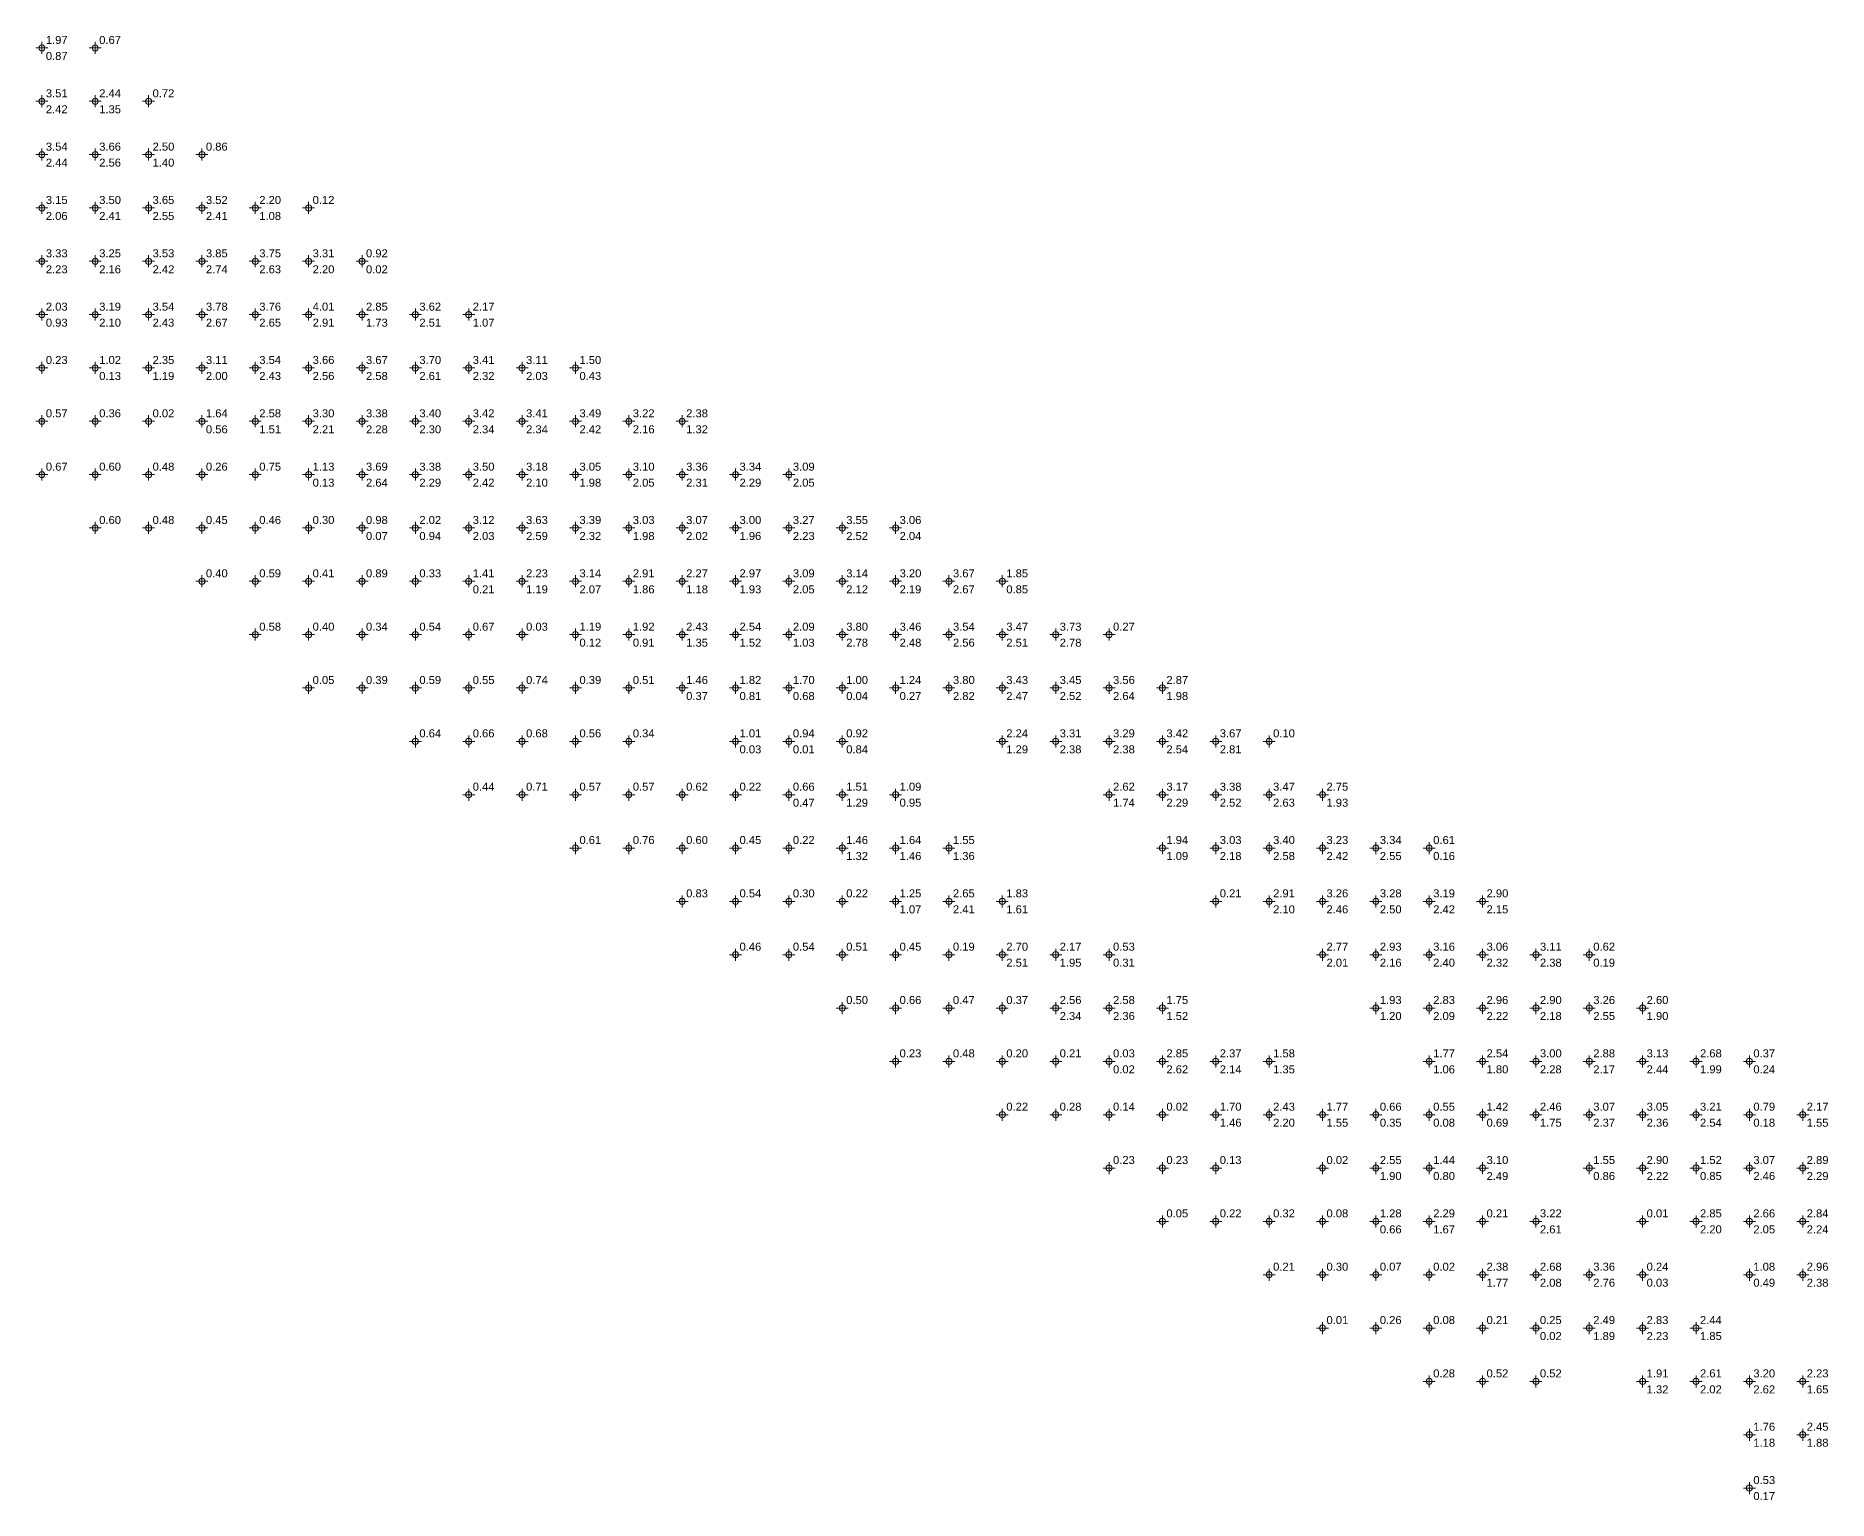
# Model space of a CAD drawing. Extents: x 64444 to 71224, y 9539 to 12461.
# Drawn here: x 67844 to 69524, y 10389 to 11761 of the extents above; entities that cross this region are included whole.
import ezdxf

# ---------------------------------------------------------------- set-up
doc = ezdxf.new("R2010")
doc.units = 0
doc.header["$MEASUREMENT"] = 0
doc.layers.get('0').update_dxf_attribs({"linetype": 'CONTINUOUS'})
doc.layers.add('scalars', color=7, linetype='CONTINUOUS', lineweight=9)
doc.styles.get("Standard").update_dxf_attribs({"font": 'arial.ttf'})

# ---------------------------------------------------------------- blocks, each defined once
blk = doc.blocks.new('SYMBOL')
at = {"color": 0}
for points in [[(-0.75, 0, 0), (0.75, 0, 0)], [(0, -0.75, 0), (0, 0.75, 0)]]:
    blk.add_polyline3d(points, dxfattribs=at)
blk.add_circle((0, 0), 0.375, dxfattribs=at)
for tag, p in [('VAL1', (0.5, 0.5)), ('VAL2', (0.5, -1.5))]:
    blk.add_attdef(tag, p, '', height=1, dxfattribs=at)

msp = doc.modelspace()

# ---------------------------------------------------------------- block references
at = {"layer": 'scalars', "xscale": 7.5, "yscale": 7.5}
for p, values in [((67850, 11750), {'VAL2': '0.87', 'VAL1': '1.97'}), ((67850, 11700), {'VAL2': '2.42', 'VAL1': '3.51'}), ((67900, 11700), {'VAL2': '1.35', 'VAL1': '2.44'}), ((67850, 11650), {'VAL2': '2.44', 'VAL1': '3.54'}), ((67900, 11650), {'VAL2': '2.56', 'VAL1': '3.66'}), ((67950, 11650), {'VAL2': '1.40', 'VAL1': '2.50'}), ((67850, 11600), {'VAL2': '2.06', 'VAL1': '3.15'}), ((67900, 11600), {'VAL2': '2.41', 'VAL1': '3.50'}), ((67950, 11600), {'VAL2': '2.55', 'VAL1': '3.65'}), ((68000, 11600), {'VAL2': '2.41', 'VAL1': '3.52'}), ((68050, 11600), {'VAL2': '1.08', 'VAL1': '2.20'}), ((67850, 11550), {'VAL2': '2.23', 'VAL1': '3.33'}), ((67900, 11550), {'VAL2': '2.16', 'VAL1': '3.25'}), ((67950, 11550), {'VAL2': '2.42', 'VAL1': '3.53'}), ((68000, 11550), {'VAL2': '2.74', 'VAL1': '3.85'}), ((68050, 11550), {'VAL2': '2.63', 'VAL1': '3.75'}), ((68100, 11550), {'VAL2': '2.20', 'VAL1': '3.31'}), ((68150, 11550), {'VAL2': '0.02', 'VAL1': '0.92'}), ((67850, 11500), {'VAL2': '0.93', 'VAL1': '2.03'}), ((67900, 11500), {'VAL2': '2.10', 'VAL1': '3.19'}), ((67950, 11500), {'VAL2': '2.43', 'VAL1': '3.54'}), ((68000, 11500), {'VAL2': '2.67', 'VAL1': '3.78'}), ((68050, 11500), {'VAL2': '2.65', 'VAL1': '3.76'}), ((68100, 11500), {'VAL2': '2.91', 'VAL1': '4.01'}), ((68150, 11500), {'VAL2': '1.73', 'VAL1': '2.85'}), ((68200, 11500), {'VAL2': '2.51', 'VAL1': '3.62'}), ((68250, 11500), {'VAL2': '1.07', 'VAL1': '2.17'}), ((67900, 11450), {'VAL2': '0.13', 'VAL1': '1.02'}), ((67950, 11450), {'VAL2': '1.19', 'VAL1': '2.35'}), ((68000, 11450), {'VAL2': '2.00', 'VAL1': '3.11'}), ((68050, 11450), {'VAL2': '2.43', 'VAL1': '3.54'}), ((68100, 11450), {'VAL2': '2.56', 'VAL1': '3.66'}), ((68150, 11450), {'VAL2': '2.58', 'VAL1': '3.67'}), ((68200, 11450), {'VAL2': '2.61', 'VAL1': '3.70'}), ((68250, 11450), {'VAL2': '2.32', 'VAL1': '3.41'}), ((68300, 11450), {'VAL2': '2.03', 'VAL1': '3.11'}), ((68350, 11450), {'VAL2': '0.43', 'VAL1': '1.50'}), ((68000, 11400), {'VAL2': '0.56', 'VAL1': '1.64'}), ((68050, 11400), {'VAL2': '1.51', 'VAL1': '2.58'}), ((68100, 11400), {'VAL2': '2.21', 'VAL1': '3.30'}), ((68150, 11400), {'VAL2': '2.28', 'VAL1': '3.38'}), ((68200, 11400), {'VAL2': '2.30', 'VAL1': '3.40'}), ((68250, 11400), {'VAL2': '2.34', 'VAL1': '3.42'}), ((68300, 11400), {'VAL2': '2.34', 'VAL1': '3.41'}), ((68350, 11400), {'VAL2': '2.42', 'VAL1': '3.49'}), ((68400, 11400), {'VAL2': '2.16', 'VAL1': '3.22'}), ((68450, 11400), {'VAL2': '1.32', 'VAL1': '2.38'}), ((68100, 11350), {'VAL2': '0.13', 'VAL1': '1.13'}), ((68150, 11350), {'VAL2': '2.64', 'VAL1': '3.69'}), ((68200, 11350), {'VAL2': '2.29', 'VAL1': '3.38'}), ((68250, 11350), {'VAL2': '2.42', 'VAL1': '3.50'}), ((68300, 11350), {'VAL2': '2.10', 'VAL1': '3.18'}), ((68350, 11350), {'VAL2': '1.98', 'VAL1': '3.05'}), ((68400, 11350), {'VAL2': '2.05', 'VAL1': '3.10'}), ((68450, 11350), {'VAL2': '2.31', 'VAL1': '3.36'}), ((68500, 11350), {'VAL2': '2.29', 'VAL1': '3.34'}), ((68550, 11350), {'VAL2': '2.05', 'VAL1': '3.09'}), ((68150, 11300), {'VAL2': '0.07', 'VAL1': '0.98'}), ((68200, 11300), {'VAL2': '0.94', 'VAL1': '2.02'}), ((68250, 11300), {'VAL2': '2.03', 'VAL1': '3.12'}), ((68300, 11300), {'VAL2': '2.59', 'VAL1': '3.63'}), ((68350, 11300), {'VAL2': '2.32', 'VAL1': '3.39'}), ((68400, 11300), {'VAL2': '1.98', 'VAL1': '3.03'}), ((68450, 11300), {'VAL2': '2.02', 'VAL1': '3.07'}), ((68500, 11300), {'VAL2': '1.96', 'VAL1': '3.00'}), ((68550, 11300), {'VAL2': '2.23', 'VAL1': '3.27'}), ((68600, 11300), {'VAL2': '2.52', 'VAL1': '3.55'}), ((68650, 11300), {'VAL2': '2.04', 'VAL1': '3.06'}), ((68250, 11250), {'VAL2': '0.21', 'VAL1': '1.41'}), ((68300, 11250), {'VAL2': '1.19', 'VAL1': '2.23'}), ((68350, 11250), {'VAL2': '2.07', 'VAL1': '3.14'}), ((68400, 11250), {'VAL2': '1.86', 'VAL1': '2.91'}), ((68450, 11250), {'VAL2': '1.18', 'VAL1': '2.27'}), ((68500, 11250), {'VAL2': '1.93', 'VAL1': '2.97'}), ((68550, 11250), {'VAL2': '2.05', 'VAL1': '3.09'}), ((68600, 11250), {'VAL2': '2.12', 'VAL1': '3.14'}), ((68650, 11250), {'VAL2': '2.19', 'VAL1': '3.20'}), ((68700, 11250), {'VAL2': '2.67', 'VAL1': '3.67'}), ((68750, 11250), {'VAL2': '0.85', 'VAL1': '1.85'}), ((68350, 11200), {'VAL2': '0.12', 'VAL1': '1.19'}), ((68400, 11200), {'VAL2': '0.91', 'VAL1': '1.92'}), ((68450, 11200), {'VAL2': '1.35', 'VAL1': '2.43'}), ((68500, 11200), {'VAL2': '1.52', 'VAL1': '2.54'}), ((68550, 11200), {'VAL2': '1.03', 'VAL1': '2.09'}), ((68600, 11200), {'VAL2': '2.78', 'VAL1': '3.80'}), ((68650, 11200), {'VAL2': '2.48', 'VAL1': '3.46'}), ((68700, 11200), {'VAL2': '2.56', 'VAL1': '3.54'}), ((68750, 11200), {'VAL2': '2.51', 'VAL1': '3.47'}), ((68800, 11200), {'VAL2': '2.78', 'VAL1': '3.73'}), ((68450, 11150), {'VAL2': '0.37', 'VAL1': '1.46'}), ((68500, 11150), {'VAL2': '0.81', 'VAL1': '1.82'}), ((68550, 11150), {'VAL2': '0.68', 'VAL1': '1.70'}), ((68600, 11150), {'VAL2': '0.04', 'VAL1': '1.00'}), ((68650, 11150), {'VAL2': '0.27', 'VAL1': '1.24'}), ((68700, 11150), {'VAL2': '2.82', 'VAL1': '3.80'}), ((68750, 11150), {'VAL2': '2.47', 'VAL1': '3.43'}), ((68800, 11150), {'VAL2': '2.52', 'VAL1': '3.45'}), ((68850, 11150), {'VAL2': '2.64', 'VAL1': '3.56'}), ((68900, 11150), {'VAL2': '1.98', 'VAL1': '2.87'}), ((68500, 11100), {'VAL2': '0.03', 'VAL1': '1.01'}), ((68550, 11100), {'VAL2': '0.01', 'VAL1': '0.94'}), ((68600, 11100), {'VAL2': '0.84', 'VAL1': '0.92'}), ((68750, 11100), {'VAL2': '1.29', 'VAL1': '2.24'}), ((68800, 11100), {'VAL2': '2.38', 'VAL1': '3.31'}), ((68850, 11100), {'VAL2': '2.38', 'VAL1': '3.29'}), ((68900, 11100), {'VAL2': '2.54', 'VAL1': '3.42'}), ((68950, 11100), {'VAL2': '2.81', 'VAL1': '3.67'}), ((68550, 11050), {'VAL2': '0.47', 'VAL1': '0.66'}), ((68600, 11050), {'VAL2': '1.29', 'VAL1': '1.51'}), ((68650, 11050), {'VAL2': '0.95', 'VAL1': '1.09'}), ((68850, 11050), {'VAL2': '1.74', 'VAL1': '2.62'}), ((68900, 11050), {'VAL2': '2.29', 'VAL1': '3.17'}), ((68950, 11050), {'VAL2': '2.52', 'VAL1': '3.38'}), ((69000, 11050), {'VAL2': '2.63', 'VAL1': '3.47'}), ((69050, 11050), {'VAL2': '1.93', 'VAL1': '2.75'}), ((68600, 11000), {'VAL2': '1.32', 'VAL1': '1.46'}), ((68650, 11000), {'VAL2': '1.46', 'VAL1': '1.64'}), ((68700, 11000), {'VAL2': '1.36', 'VAL1': '1.55'}), ((68900, 11000), {'VAL2': '1.09', 'VAL1': '1.94'}), ((68950, 11000), {'VAL2': '2.18', 'VAL1': '3.03'}), ((69000, 11000), {'VAL2': '2.58', 'VAL1': '3.40'}), ((69050, 11000), {'VAL2': '2.42', 'VAL1': '3.23'}), ((69100, 11000), {'VAL2': '2.55', 'VAL1': '3.34'}), ((69150, 11000), {'VAL2': '0.16', 'VAL1': '0.61'}), ((68650, 10950), {'VAL2': '1.07', 'VAL1': '1.25'}), ((68700, 10950), {'VAL2': '2.41', 'VAL1': '2.65'}), ((68750, 10950), {'VAL2': '1.61', 'VAL1': '1.83'}), ((69000, 10950), {'VAL2': '2.10', 'VAL1': '2.91'}), ((69050, 10950), {'VAL2': '2.46', 'VAL1': '3.26'}), ((69100, 10950), {'VAL2': '2.50', 'VAL1': '3.28'}), ((69150, 10950), {'VAL2': '2.42', 'VAL1': '3.19'}), ((69200, 10950), {'VAL2': '2.15', 'VAL1': '2.90'}), ((68750, 10900), {'VAL2': '2.51', 'VAL1': '2.70'}), ((68800, 10900), {'VAL2': '1.95', 'VAL1': '2.17'}), ((68850, 10900), {'VAL2': '0.31', 'VAL1': '0.53'}), ((69050, 10900), {'VAL2': '2.01', 'VAL1': '2.77'}), ((69100, 10900), {'VAL2': '2.16', 'VAL1': '2.93'}), ((69150, 10900), {'VAL2': '2.40', 'VAL1': '3.16'}), ((69200, 10900), {'VAL2': '2.32', 'VAL1': '3.06'}), ((69250, 10900), {'VAL2': '2.38', 'VAL1': '3.11'}), ((69300, 10900), {'VAL2': '0.19', 'VAL1': '0.62'}), ((68800, 10850), {'VAL2': '2.34', 'VAL1': '2.56'}), ((68850, 10850), {'VAL2': '2.36', 'VAL1': '2.58'}), ((68900, 10850), {'VAL2': '1.52', 'VAL1': '1.75'}), ((69100, 10850), {'VAL2': '1.20', 'VAL1': '1.93'}), ((69150, 10850), {'VAL2': '2.09', 'VAL1': '2.83'}), ((69200, 10850), {'VAL2': '2.22', 'VAL1': '2.96'}), ((69250, 10850), {'VAL2': '2.18', 'VAL1': '2.90'}), ((69300, 10850), {'VAL2': '2.55', 'VAL1': '3.26'}), ((69350, 10850), {'VAL2': '1.90', 'VAL1': '2.60'}), ((68850, 10800), {'VAL2': '0.02', 'VAL1': '0.03'}), ((68900, 10800), {'VAL2': '2.62', 'VAL1': '2.85'}), ((68950, 10800), {'VAL2': '2.14', 'VAL1': '2.37'}), ((69000, 10800), {'VAL2': '1.35', 'VAL1': '1.58'}), ((69150, 10800), {'VAL2': '1.06', 'VAL1': '1.77'}), ((69200, 10800), {'VAL2': '1.80', 'VAL1': '2.54'}), ((69250, 10800), {'VAL2': '2.28', 'VAL1': '3.00'}), ((69300, 10800), {'VAL2': '2.17', 'VAL1': '2.88'}), ((69350, 10800), {'VAL2': '2.44', 'VAL1': '3.13'}), ((69400, 10800), {'VAL2': '1.99', 'VAL1': '2.68'}), ((69450, 10800), {'VAL2': '0.24', 'VAL1': '0.37'}), ((68950, 10750), {'VAL2': '1.46', 'VAL1': '1.70'}), ((69000, 10750), {'VAL2': '2.20', 'VAL1': '2.43'}), ((69050, 10750), {'VAL2': '1.55', 'VAL1': '1.77'}), ((69100, 10750), {'VAL2': '0.35', 'VAL1': '0.66'}), ((69150, 10750), {'VAL2': '0.08', 'VAL1': '0.55'}), ((69200, 10750), {'VAL2': '0.69', 'VAL1': '1.42'}), ((69250, 10750), {'VAL2': '1.75', 'VAL1': '2.46'}), ((69300, 10750), {'VAL2': '2.37', 'VAL1': '3.07'}), ((69350, 10750), {'VAL2': '2.36', 'VAL1': '3.05'}), ((69400, 10750), {'VAL2': '2.54', 'VAL1': '3.21'}), ((69450, 10750), {'VAL2': '0.18', 'VAL1': '0.79'}), ((69500, 10750), {'VAL2': '1.55', 'VAL1': '2.17'}), ((69100, 10700), {'VAL2': '1.90', 'VAL1': '2.55'}), ((69150, 10700), {'VAL2': '0.80', 'VAL1': '1.44'}), ((69200, 10700), {'VAL2': '2.49', 'VAL1': '3.10'}), ((69300, 10700), {'VAL2': '0.86', 'VAL1': '1.55'}), ((69350, 10700), {'VAL2': '2.22', 'VAL1': '2.90'}), ((69400, 10700), {'VAL2': '0.85', 'VAL1': '1.52'}), ((69450, 10700), {'VAL2': '2.46', 'VAL1': '3.07'}), ((69500, 10700), {'VAL2': '2.29', 'VAL1': '2.89'}), ((69100, 10650), {'VAL2': '0.66', 'VAL1': '1.28'}), ((69150, 10650), {'VAL2': '1.67', 'VAL1': '2.29'}), ((69250, 10650), {'VAL2': '2.61', 'VAL1': '3.22'}), ((69400, 10650), {'VAL2': '2.20', 'VAL1': '2.85'}), ((69450, 10650), {'VAL2': '2.05', 'VAL1': '2.66'}), ((69500, 10650), {'VAL2': '2.24', 'VAL1': '2.84'}), ((69200, 10600), {'VAL2': '1.77', 'VAL1': '2.38'}), ((69250, 10600), {'VAL2': '2.08', 'VAL1': '2.68'}), ((69300, 10600), {'VAL2': '2.76', 'VAL1': '3.36'}), ((69350, 10600), {'VAL2': '0.03', 'VAL1': '0.24'}), ((69450, 10600), {'VAL2': '0.49', 'VAL1': '1.08'}), ((69500, 10600), {'VAL2': '2.38', 'VAL1': '2.96'}), ((69250, 10550), {'VAL2': '0.02', 'VAL1': '0.25'}), ((69300, 10550), {'VAL2': '1.89', 'VAL1': '2.49'}), ((69350, 10550), {'VAL2': '2.23', 'VAL1': '2.83'}), ((69400, 10550), {'VAL2': '1.85', 'VAL1': '2.44'}), ((69350, 10500), {'VAL2': '1.32', 'VAL1': '1.91'}), ((69400, 10500), {'VAL2': '2.02', 'VAL1': '2.61'}), ((69450, 10500), {'VAL2': '2.62', 'VAL1': '3.20'}), ((69500, 10500), {'VAL2': '1.65', 'VAL1': '2.23'}), ((69450, 10450), {'VAL2': '1.18', 'VAL1': '1.76'}), ((69500, 10450), {'VAL2': '1.88', 'VAL1': '2.45'}), ((69450, 10400), {'VAL2': '0.17', 'VAL1': '0.53'})]:
    msp.add_blockref('SYMBOL', p, dxfattribs=at).add_auto_attribs(values)
at = {"layer": 'scalars'}
ref = msp.add_blockref('SYMBOL', (67900, 11750), dxfattribs=dict(at, xscale=7.5, yscale=7.5))
ref.add_attrib('VAL1', '0.67', (67903.75, 11753.75), dxfattribs={"layer": '0', "color": 0, "height": 7.5})
ref = msp.add_blockref('SYMBOL', (67950, 11700), dxfattribs=dict(at, xscale=7.5, yscale=7.5))
ref.add_attrib('VAL1', '0.72', (67953.75, 11703.75), dxfattribs={"layer": '0', "color": 0, "height": 7.5})
ref = msp.add_blockref('SYMBOL', (68000, 11650), dxfattribs=dict(at, xscale=7.5, yscale=7.5))
ref.add_attrib('VAL1', '0.86', (68003.75, 11653.75), dxfattribs={"layer": '0', "color": 0, "height": 7.5})
ref = msp.add_blockref('SYMBOL', (68100, 11600), dxfattribs=dict(at, xscale=7.5, yscale=7.5))
ref.add_attrib('VAL1', '0.12', (68103.75, 11603.75), dxfattribs={"layer": '0', "color": 0, "height": 7.5})
ref = msp.add_blockref('SYMBOL', (67850, 11450), dxfattribs=dict(at, xscale=7.5, yscale=7.5))
ref.add_attrib('VAL1', '0.23', (67853.75, 11453.75), dxfattribs={"layer": '0', "color": 0, "height": 7.5})
ref = msp.add_blockref('SYMBOL', (67850, 11400), dxfattribs=dict(at, xscale=7.5, yscale=7.5))
ref.add_attrib('VAL1', '0.57', (67853.75, 11403.75), dxfattribs={"layer": '0', "color": 0, "height": 7.5})
ref = msp.add_blockref('SYMBOL', (67900, 11400), dxfattribs=dict(at, xscale=7.5, yscale=7.5))
ref.add_attrib('VAL1', '0.36', (67903.75, 11403.75), dxfattribs={"layer": '0', "color": 0, "height": 7.5})
ref = msp.add_blockref('SYMBOL', (67950, 11400), dxfattribs=dict(at, xscale=7.5, yscale=7.5))
ref.add_attrib('VAL1', '0.02', (67953.75, 11403.75), dxfattribs={"layer": '0', "color": 0, "height": 7.5})
ref = msp.add_blockref('SYMBOL', (67850, 11350), dxfattribs=dict(at, xscale=7.5, yscale=7.5))
ref.add_attrib('VAL1', '0.67', (67853.75, 11353.75), dxfattribs={"layer": '0', "color": 0, "height": 7.5})
ref = msp.add_blockref('SYMBOL', (67900, 11350), dxfattribs=dict(at, xscale=7.5, yscale=7.5))
ref.add_attrib('VAL1', '0.60', (67903.75, 11353.75), dxfattribs={"layer": '0', "color": 0, "height": 7.5})
ref = msp.add_blockref('SYMBOL', (67950, 11350), dxfattribs=dict(at, xscale=7.5, yscale=7.5))
ref.add_attrib('VAL1', '0.48', (67953.75, 11353.75), dxfattribs={"layer": '0', "color": 0, "height": 7.5})
ref = msp.add_blockref('SYMBOL', (68000, 11350), dxfattribs=dict(at, xscale=7.5, yscale=7.5))
ref.add_attrib('VAL1', '0.26', (68003.75, 11353.75), dxfattribs={"layer": '0', "color": 0, "height": 7.5})
ref = msp.add_blockref('SYMBOL', (68050, 11350), dxfattribs=dict(at, xscale=7.5, yscale=7.5))
ref.add_attrib('VAL1', '0.75', (68053.75, 11353.75), dxfattribs={"layer": '0', "color": 0, "height": 7.5})
ref = msp.add_blockref('SYMBOL', (67900, 11300), dxfattribs=dict(at, xscale=7.5, yscale=7.5))
ref.add_attrib('VAL1', '0.60', (67903.75, 11303.75), dxfattribs={"layer": '0', "color": 0, "height": 7.5})
ref = msp.add_blockref('SYMBOL', (67950, 11300), dxfattribs=dict(at, xscale=7.5, yscale=7.5))
ref.add_attrib('VAL1', '0.48', (67953.75, 11303.75), dxfattribs={"layer": '0', "color": 0, "height": 7.5})
ref = msp.add_blockref('SYMBOL', (68000, 11300), dxfattribs=dict(at, xscale=7.5, yscale=7.5))
ref.add_attrib('VAL1', '0.45', (68003.75, 11303.75), dxfattribs={"layer": '0', "color": 0, "height": 7.5})
ref = msp.add_blockref('SYMBOL', (68050, 11300), dxfattribs=dict(at, xscale=7.5, yscale=7.5))
ref.add_attrib('VAL1', '0.46', (68053.75, 11303.75), dxfattribs={"layer": '0', "color": 0, "height": 7.5})
ref = msp.add_blockref('SYMBOL', (68100, 11300), dxfattribs=dict(at, xscale=7.5, yscale=7.5))
ref.add_attrib('VAL1', '0.30', (68103.75, 11303.75), dxfattribs={"layer": '0', "color": 0, "height": 7.5})
ref = msp.add_blockref('SYMBOL', (68000, 11250), dxfattribs=dict(at, xscale=7.5, yscale=7.5))
ref.add_attrib('VAL1', '0.40', (68003.75, 11253.75), dxfattribs={"layer": '0', "color": 0, "height": 7.5})
ref = msp.add_blockref('SYMBOL', (68050, 11250), dxfattribs=dict(at, xscale=7.5, yscale=7.5))
ref.add_attrib('VAL1', '0.59', (68053.75, 11253.75), dxfattribs={"layer": '0', "color": 0, "height": 7.5})
ref = msp.add_blockref('SYMBOL', (68100, 11250), dxfattribs=dict(at, xscale=7.5, yscale=7.5))
ref.add_attrib('VAL1', '0.41', (68103.75, 11253.75), dxfattribs={"layer": '0', "color": 0, "height": 7.5})
ref = msp.add_blockref('SYMBOL', (68150, 11250), dxfattribs=dict(at, xscale=7.5, yscale=7.5))
ref.add_attrib('VAL1', '0.89', (68153.75, 11253.75), dxfattribs={"layer": '0', "color": 0, "height": 7.5})
ref = msp.add_blockref('SYMBOL', (68200, 11250), dxfattribs=dict(at, xscale=7.5, yscale=7.5))
ref.add_attrib('VAL1', '0.33', (68203.75, 11253.75), dxfattribs={"layer": '0', "color": 0, "height": 7.5})
ref = msp.add_blockref('SYMBOL', (68050, 11200), dxfattribs=dict(at, xscale=7.5, yscale=7.5))
ref.add_attrib('VAL1', '0.58', (68053.75, 11203.75), dxfattribs={"layer": '0', "color": 0, "height": 7.5})
ref = msp.add_blockref('SYMBOL', (68100, 11200), dxfattribs=dict(at, xscale=7.5, yscale=7.5))
ref.add_attrib('VAL1', '0.40', (68103.75, 11203.75), dxfattribs={"layer": '0', "color": 0, "height": 7.5})
ref = msp.add_blockref('SYMBOL', (68150, 11200), dxfattribs=dict(at, xscale=7.5, yscale=7.5))
ref.add_attrib('VAL1', '0.34', (68153.75, 11203.75), dxfattribs={"layer": '0', "color": 0, "height": 7.5})
ref = msp.add_blockref('SYMBOL', (68200, 11200), dxfattribs=dict(at, xscale=7.5, yscale=7.5))
ref.add_attrib('VAL1', '0.54', (68203.75, 11203.75), dxfattribs={"layer": '0', "color": 0, "height": 7.5})
ref = msp.add_blockref('SYMBOL', (68250, 11200), dxfattribs=dict(at, xscale=7.5, yscale=7.5))
ref.add_attrib('VAL1', '0.67', (68253.75, 11203.75), dxfattribs={"layer": '0', "color": 0, "height": 7.5})
ref = msp.add_blockref('SYMBOL', (68300, 11200), dxfattribs=dict(at, xscale=7.5, yscale=7.5))
ref.add_attrib('VAL1', '0.03', (68303.75, 11203.75), dxfattribs={"layer": '0', "color": 0, "height": 7.5})
ref = msp.add_blockref('SYMBOL', (68850, 11200), dxfattribs=dict(at, xscale=7.5, yscale=7.5))
ref.add_attrib('VAL1', '0.27', (68853.75, 11203.75), dxfattribs={"layer": '0', "color": 0, "height": 7.5})
ref = msp.add_blockref('SYMBOL', (68100, 11150), dxfattribs=dict(at, xscale=7.5, yscale=7.5))
ref.add_attrib('VAL1', '0.05', (68103.75, 11153.75), dxfattribs={"layer": '0', "color": 0, "height": 7.5})
ref = msp.add_blockref('SYMBOL', (68150, 11150), dxfattribs=dict(at, xscale=7.5, yscale=7.5))
ref.add_attrib('VAL1', '0.39', (68153.75, 11153.75), dxfattribs={"layer": '0', "color": 0, "height": 7.5})
ref = msp.add_blockref('SYMBOL', (68200, 11150), dxfattribs=dict(at, xscale=7.5, yscale=7.5))
ref.add_attrib('VAL1', '0.59', (68203.75, 11153.75), dxfattribs={"layer": '0', "color": 0, "height": 7.5})
ref = msp.add_blockref('SYMBOL', (68250, 11150), dxfattribs=dict(at, xscale=7.5, yscale=7.5))
ref.add_attrib('VAL1', '0.55', (68253.75, 11153.75), dxfattribs={"layer": '0', "color": 0, "height": 7.5})
ref = msp.add_blockref('SYMBOL', (68300, 11150), dxfattribs=dict(at, xscale=7.5, yscale=7.5))
ref.add_attrib('VAL1', '0.74', (68303.75, 11153.75), dxfattribs={"layer": '0', "color": 0, "height": 7.5})
ref = msp.add_blockref('SYMBOL', (68350, 11150), dxfattribs=dict(at, xscale=7.5, yscale=7.5))
ref.add_attrib('VAL1', '0.39', (68353.75, 11153.75), dxfattribs={"layer": '0', "color": 0, "height": 7.5})
ref = msp.add_blockref('SYMBOL', (68400, 11150), dxfattribs=dict(at, xscale=7.5, yscale=7.5))
ref.add_attrib('VAL1', '0.51', (68403.75, 11153.75), dxfattribs={"layer": '0', "color": 0, "height": 7.5})
ref = msp.add_blockref('SYMBOL', (68200, 11100), dxfattribs=dict(at, xscale=7.5, yscale=7.5))
ref.add_attrib('VAL1', '0.64', (68203.75, 11103.75), dxfattribs={"layer": '0', "color": 0, "height": 7.5})
ref = msp.add_blockref('SYMBOL', (68250, 11100), dxfattribs=dict(at, xscale=7.5, yscale=7.5))
ref.add_attrib('VAL1', '0.66', (68253.75, 11103.75), dxfattribs={"layer": '0', "color": 0, "height": 7.5})
ref = msp.add_blockref('SYMBOL', (68300, 11100), dxfattribs=dict(at, xscale=7.5, yscale=7.5))
ref.add_attrib('VAL1', '0.68', (68303.75, 11103.75), dxfattribs={"layer": '0', "color": 0, "height": 7.5})
ref = msp.add_blockref('SYMBOL', (68350, 11100), dxfattribs=dict(at, xscale=7.5, yscale=7.5))
ref.add_attrib('VAL1', '0.56', (68353.75, 11103.75), dxfattribs={"layer": '0', "color": 0, "height": 7.5})
ref = msp.add_blockref('SYMBOL', (68400, 11100), dxfattribs=dict(at, xscale=7.5, yscale=7.5))
ref.add_attrib('VAL1', '0.34', (68403.75, 11103.75), dxfattribs={"layer": '0', "color": 0, "height": 7.5})
ref = msp.add_blockref('SYMBOL', (69000, 11100), dxfattribs=dict(at, xscale=7.5, yscale=7.5))
ref.add_attrib('VAL1', '0.10', (69003.75, 11103.75), dxfattribs={"layer": '0', "color": 0, "height": 7.5})
ref = msp.add_blockref('SYMBOL', (68250, 11050), dxfattribs=dict(at, xscale=7.5, yscale=7.5))
ref.add_attrib('VAL1', '0.44', (68253.75, 11053.75), dxfattribs={"layer": '0', "color": 0, "height": 7.5})
ref = msp.add_blockref('SYMBOL', (68300, 11050), dxfattribs=dict(at, xscale=7.5, yscale=7.5))
ref.add_attrib('VAL1', '0.71', (68303.75, 11053.75), dxfattribs={"layer": '0', "color": 0, "height": 7.5})
ref = msp.add_blockref('SYMBOL', (68350, 11050), dxfattribs=dict(at, xscale=7.5, yscale=7.5))
ref.add_attrib('VAL1', '0.57', (68353.75, 11053.75), dxfattribs={"layer": '0', "color": 0, "height": 7.5})
ref = msp.add_blockref('SYMBOL', (68400, 11050), dxfattribs=dict(at, xscale=7.5, yscale=7.5))
ref.add_attrib('VAL1', '0.57', (68403.75, 11053.75), dxfattribs={"layer": '0', "color": 0, "height": 7.5})
ref = msp.add_blockref('SYMBOL', (68450, 11050), dxfattribs=dict(at, xscale=7.5, yscale=7.5))
ref.add_attrib('VAL1', '0.62', (68453.75, 11053.75), dxfattribs={"layer": '0', "color": 0, "height": 7.5})
ref = msp.add_blockref('SYMBOL', (68500, 11050), dxfattribs=dict(at, xscale=7.5, yscale=7.5))
ref.add_attrib('VAL1', '0.22', (68503.75, 11053.75), dxfattribs={"layer": '0', "color": 0, "height": 7.5})
ref = msp.add_blockref('SYMBOL', (68350, 11000), dxfattribs=dict(at, xscale=7.5, yscale=7.5))
ref.add_attrib('VAL1', '0.61', (68353.75, 11003.75), dxfattribs={"layer": '0', "color": 0, "height": 7.5})
ref = msp.add_blockref('SYMBOL', (68400, 11000), dxfattribs=dict(at, xscale=7.5, yscale=7.5))
ref.add_attrib('VAL1', '0.76', (68403.75, 11003.75), dxfattribs={"layer": '0', "color": 0, "height": 7.5})
ref = msp.add_blockref('SYMBOL', (68450, 11000), dxfattribs=dict(at, xscale=7.5, yscale=7.5))
ref.add_attrib('VAL1', '0.60', (68453.75, 11003.75), dxfattribs={"layer": '0', "color": 0, "height": 7.5})
ref = msp.add_blockref('SYMBOL', (68500, 11000), dxfattribs=dict(at, xscale=7.5, yscale=7.5))
ref.add_attrib('VAL1', '0.45', (68503.75, 11003.75), dxfattribs={"layer": '0', "color": 0, "height": 7.5})
ref = msp.add_blockref('SYMBOL', (68550, 11000), dxfattribs=dict(at, xscale=7.5, yscale=7.5))
ref.add_attrib('VAL1', '0.22', (68553.75, 11003.75), dxfattribs={"layer": '0', "color": 0, "height": 7.5})
ref = msp.add_blockref('SYMBOL', (68450, 10950), dxfattribs=dict(at, xscale=7.5, yscale=7.5))
ref.add_attrib('VAL1', '0.83', (68453.75, 10953.75), dxfattribs={"layer": '0', "color": 0, "height": 7.5})
ref = msp.add_blockref('SYMBOL', (68500, 10950), dxfattribs=dict(at, xscale=7.5, yscale=7.5))
ref.add_attrib('VAL1', '0.54', (68503.75, 10953.75), dxfattribs={"layer": '0', "color": 0, "height": 7.5})
ref = msp.add_blockref('SYMBOL', (68550, 10950), dxfattribs=dict(at, xscale=7.5, yscale=7.5))
ref.add_attrib('VAL1', '0.30', (68553.75, 10953.75), dxfattribs={"layer": '0', "color": 0, "height": 7.5})
ref = msp.add_blockref('SYMBOL', (68600, 10950), dxfattribs=dict(at, xscale=7.5, yscale=7.5))
ref.add_attrib('VAL1', '0.22', (68603.75, 10953.75), dxfattribs={"layer": '0', "color": 0, "height": 7.5})
ref = msp.add_blockref('SYMBOL', (68950, 10950), dxfattribs=dict(at, xscale=7.5, yscale=7.5))
ref.add_attrib('VAL1', '0.21', (68953.75, 10953.75), dxfattribs={"layer": '0', "color": 0, "height": 7.5})
ref = msp.add_blockref('SYMBOL', (68500, 10900), dxfattribs=dict(at, xscale=7.5, yscale=7.5))
ref.add_attrib('VAL1', '0.46', (68503.75, 10903.75), dxfattribs={"layer": '0', "color": 0, "height": 7.5})
ref = msp.add_blockref('SYMBOL', (68550, 10900), dxfattribs=dict(at, xscale=7.5, yscale=7.5))
ref.add_attrib('VAL1', '0.54', (68553.75, 10903.75), dxfattribs={"layer": '0', "color": 0, "height": 7.5})
ref = msp.add_blockref('SYMBOL', (68600, 10900), dxfattribs=dict(at, xscale=7.5, yscale=7.5))
ref.add_attrib('VAL1', '0.51', (68603.75, 10903.75), dxfattribs={"layer": '0', "color": 0, "height": 7.5})
ref = msp.add_blockref('SYMBOL', (68650, 10900), dxfattribs=dict(at, xscale=7.5, yscale=7.5))
ref.add_attrib('VAL1', '0.45', (68653.75, 10903.75), dxfattribs={"layer": '0', "color": 0, "height": 7.5})
ref = msp.add_blockref('SYMBOL', (68700, 10900), dxfattribs=dict(at, xscale=7.5, yscale=7.5))
ref.add_attrib('VAL1', '0.19', (68703.75, 10903.75), dxfattribs={"layer": '0', "color": 0, "height": 7.5})
ref = msp.add_blockref('SYMBOL', (68600, 10850), dxfattribs=dict(at, xscale=7.5, yscale=7.5))
ref.add_attrib('VAL1', '0.50', (68603.75, 10853.75), dxfattribs={"layer": '0', "color": 0, "height": 7.5})
ref = msp.add_blockref('SYMBOL', (68650, 10850), dxfattribs=dict(at, xscale=7.5, yscale=7.5))
ref.add_attrib('VAL1', '0.66', (68653.75, 10853.75), dxfattribs={"layer": '0', "color": 0, "height": 7.5})
ref = msp.add_blockref('SYMBOL', (68700, 10850), dxfattribs=dict(at, xscale=7.5, yscale=7.5))
ref.add_attrib('VAL1', '0.47', (68703.75, 10853.75), dxfattribs={"layer": '0', "color": 0, "height": 7.5})
ref = msp.add_blockref('SYMBOL', (68750, 10850), dxfattribs=dict(at, xscale=7.5, yscale=7.5))
ref.add_attrib('VAL1', '0.37', (68753.75, 10853.75), dxfattribs={"layer": '0', "color": 0, "height": 7.5})
ref = msp.add_blockref('SYMBOL', (68650, 10800), dxfattribs=dict(at, xscale=7.5, yscale=7.5))
ref.add_attrib('VAL1', '0.23', (68653.75, 10803.75), dxfattribs={"layer": '0', "color": 0, "height": 7.5})
ref = msp.add_blockref('SYMBOL', (68700, 10800), dxfattribs=dict(at, xscale=7.5, yscale=7.5))
ref.add_attrib('VAL1', '0.48', (68703.75, 10803.75), dxfattribs={"layer": '0', "color": 0, "height": 7.5})
ref = msp.add_blockref('SYMBOL', (68750, 10800), dxfattribs=dict(at, xscale=7.5, yscale=7.5))
ref.add_attrib('VAL1', '0.20', (68753.75, 10803.75), dxfattribs={"layer": '0', "color": 0, "height": 7.5})
ref = msp.add_blockref('SYMBOL', (68800, 10800), dxfattribs=dict(at, xscale=7.5, yscale=7.5))
ref.add_attrib('VAL1', '0.21', (68803.75, 10803.75), dxfattribs={"layer": '0', "color": 0, "height": 7.5})
ref = msp.add_blockref('SYMBOL', (68750, 10750), dxfattribs=dict(at, xscale=7.5, yscale=7.5))
ref.add_attrib('VAL1', '0.22', (68753.75, 10753.75), dxfattribs={"layer": '0', "color": 0, "height": 7.5})
ref = msp.add_blockref('SYMBOL', (68800, 10750), dxfattribs=dict(at, xscale=7.5, yscale=7.5))
ref.add_attrib('VAL1', '0.28', (68803.75, 10753.75), dxfattribs={"layer": '0', "color": 0, "height": 7.5})
ref = msp.add_blockref('SYMBOL', (68850, 10750), dxfattribs=dict(at, xscale=7.5, yscale=7.5))
ref.add_attrib('VAL1', '0.14', (68853.75, 10753.75), dxfattribs={"layer": '0', "color": 0, "height": 7.5})
ref = msp.add_blockref('SYMBOL', (68900, 10750), dxfattribs=dict(at, xscale=7.5, yscale=7.5))
ref.add_attrib('VAL1', '0.02', (68903.75, 10753.75), dxfattribs={"layer": '0', "color": 0, "height": 7.5})
ref = msp.add_blockref('SYMBOL', (68850, 10700), dxfattribs=dict(at, xscale=7.5, yscale=7.5))
ref.add_attrib('VAL1', '0.23', (68853.75, 10703.75), dxfattribs={"layer": '0', "color": 0, "height": 7.5})
ref = msp.add_blockref('SYMBOL', (68900, 10700), dxfattribs=dict(at, xscale=7.5, yscale=7.5))
ref.add_attrib('VAL1', '0.23', (68903.75, 10703.75), dxfattribs={"layer": '0', "color": 0, "height": 7.5})
ref = msp.add_blockref('SYMBOL', (68950, 10700), dxfattribs=dict(at, xscale=7.5, yscale=7.5))
ref.add_attrib('VAL1', '0.13', (68953.75, 10703.75), dxfattribs={"layer": '0', "color": 0, "height": 7.5})
ref = msp.add_blockref('SYMBOL', (69050, 10700), dxfattribs=dict(at, xscale=7.5, yscale=7.5))
ref.add_attrib('VAL1', '0.02', (69053.75, 10703.75), dxfattribs={"layer": '0', "color": 0, "height": 7.5})
ref = msp.add_blockref('SYMBOL', (68900, 10650), dxfattribs=dict(at, xscale=7.5, yscale=7.5))
ref.add_attrib('VAL1', '0.05', (68903.75, 10653.75), dxfattribs={"layer": '0', "color": 0, "height": 7.5})
ref = msp.add_blockref('SYMBOL', (68950, 10650), dxfattribs=dict(at, xscale=7.5, yscale=7.5))
ref.add_attrib('VAL1', '0.22', (68953.75, 10653.75), dxfattribs={"layer": '0', "color": 0, "height": 7.5})
ref = msp.add_blockref('SYMBOL', (69000, 10650), dxfattribs=dict(at, xscale=7.5, yscale=7.5))
ref.add_attrib('VAL1', '0.32', (69003.75, 10653.75), dxfattribs={"layer": '0', "color": 0, "height": 7.5})
ref = msp.add_blockref('SYMBOL', (69050, 10650), dxfattribs=dict(at, xscale=7.5, yscale=7.5))
ref.add_attrib('VAL1', '0.08', (69053.75, 10653.75), dxfattribs={"layer": '0', "color": 0, "height": 7.5})
ref = msp.add_blockref('SYMBOL', (69200, 10650), dxfattribs=dict(at, xscale=7.5, yscale=7.5))
ref.add_attrib('VAL1', '0.21', (69203.75, 10653.75), dxfattribs={"layer": '0', "color": 0, "height": 7.5})
ref = msp.add_blockref('SYMBOL', (69350, 10650), dxfattribs=dict(at, xscale=7.5, yscale=7.5))
ref.add_attrib('VAL1', '0.01', (69353.75, 10653.75), dxfattribs={"layer": '0', "color": 0, "height": 7.5})
ref = msp.add_blockref('SYMBOL', (69000, 10600), dxfattribs=dict(at, xscale=7.5, yscale=7.5))
ref.add_attrib('VAL1', '0.21', (69003.75, 10603.75), dxfattribs={"layer": '0', "color": 0, "height": 7.5})
ref = msp.add_blockref('SYMBOL', (69050, 10600), dxfattribs=dict(at, xscale=7.5, yscale=7.5))
ref.add_attrib('VAL1', '0.30', (69053.75, 10603.75), dxfattribs={"layer": '0', "color": 0, "height": 7.5})
ref = msp.add_blockref('SYMBOL', (69100, 10600), dxfattribs=dict(at, xscale=7.5, yscale=7.5))
ref.add_attrib('VAL1', '0.07', (69103.75, 10603.75), dxfattribs={"layer": '0', "color": 0, "height": 7.5})
ref = msp.add_blockref('SYMBOL', (69150, 10600), dxfattribs=dict(at, xscale=7.5, yscale=7.5))
ref.add_attrib('VAL1', '0.02', (69153.75, 10603.75), dxfattribs={"layer": '0', "color": 0, "height": 7.5})
ref = msp.add_blockref('SYMBOL', (69050, 10550), dxfattribs=dict(at, xscale=7.5, yscale=7.5))
ref.add_attrib('VAL1', '0.01', (69053.75, 10553.75), dxfattribs={"layer": '0', "color": 0, "height": 7.5})
ref = msp.add_blockref('SYMBOL', (69100, 10550), dxfattribs=dict(at, xscale=7.5, yscale=7.5))
ref.add_attrib('VAL1', '0.26', (69103.75, 10553.75), dxfattribs={"layer": '0', "color": 0, "height": 7.5})
ref = msp.add_blockref('SYMBOL', (69150, 10550), dxfattribs=dict(at, xscale=7.5, yscale=7.5))
ref.add_attrib('VAL1', '0.08', (69153.75, 10553.75), dxfattribs={"layer": '0', "color": 0, "height": 7.5})
ref = msp.add_blockref('SYMBOL', (69200, 10550), dxfattribs=dict(at, xscale=7.5, yscale=7.5))
ref.add_attrib('VAL1', '0.21', (69203.75, 10553.75), dxfattribs={"layer": '0', "color": 0, "height": 7.5})
ref = msp.add_blockref('SYMBOL', (69150, 10500), dxfattribs=dict(at, xscale=7.5, yscale=7.5))
ref.add_attrib('VAL1', '0.28', (69153.75, 10503.75), dxfattribs={"layer": '0', "color": 0, "height": 7.5})
ref = msp.add_blockref('SYMBOL', (69200, 10500), dxfattribs=dict(at, xscale=7.5, yscale=7.5))
ref.add_attrib('VAL1', '0.52', (69203.75, 10503.75), dxfattribs={"layer": '0', "color": 0, "height": 7.5})
ref = msp.add_blockref('SYMBOL', (69250, 10500), dxfattribs=dict(at, xscale=7.5, yscale=7.5))
ref.add_attrib('VAL1', '0.52', (69253.75, 10503.75), dxfattribs={"layer": '0', "color": 0, "height": 7.5})

doc.saveas('drawing.dxf')
